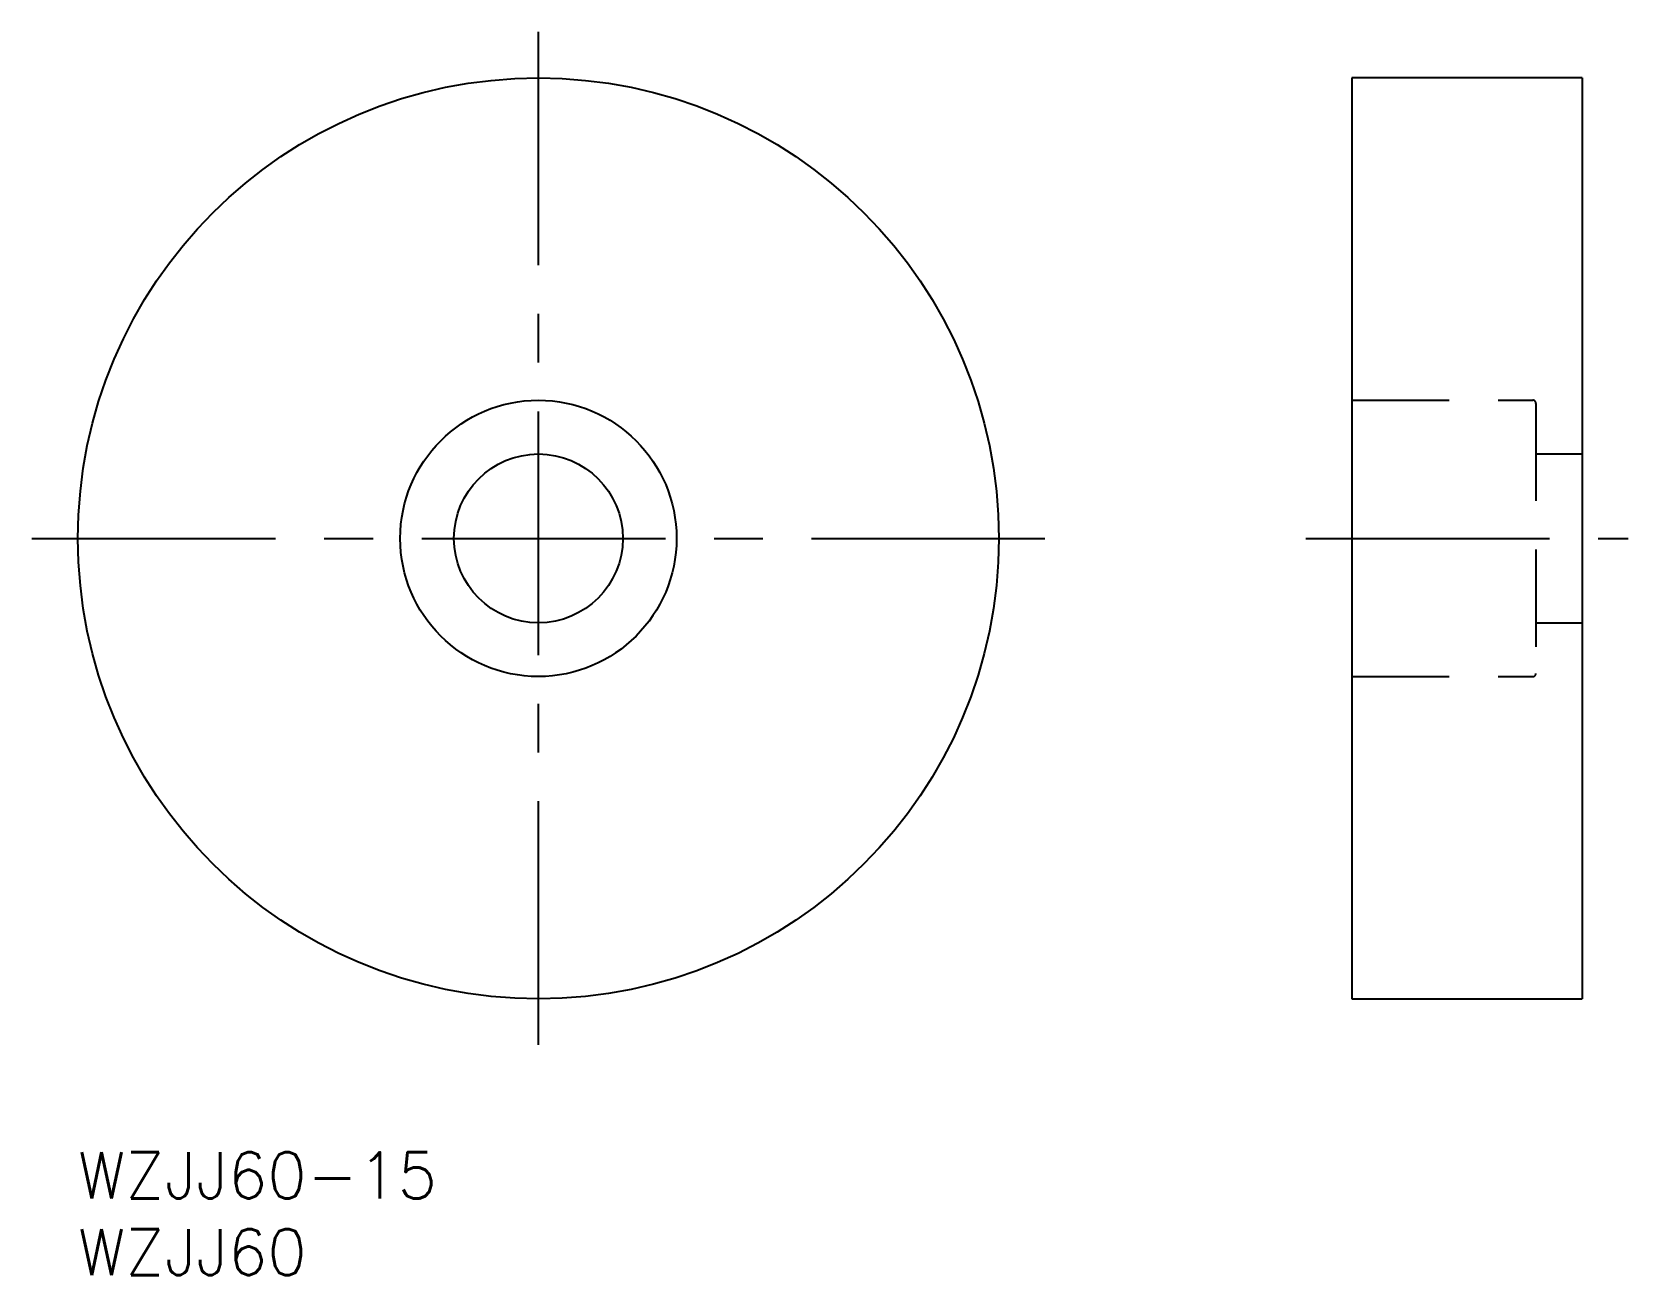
# Model space of a CAD drawing. Extents: x -3 to 101, y -8 to 73.
import ezdxf

# ---------------------------------------------------------------- set-up
doc = ezdxf.new("R2010")
doc.units = 0
doc.header["$LTSCALE"] = 0.5
doc.linetypes.add('CENTER', pattern=[50.8, 31.75, -6.35, 6.35, -6.35])
doc.linetypes.add('DASHED', pattern=[19.05, 12.7, -6.35])
for name, color, linetype in [('MSM_CENTER', 1, 'CENTER'), ('MSM_CONTINUOUS', 7, 'CONTINUOUS'), ('MSM_DASHED', 4, 'DASHED'), ('MSM_PART_NUMBER', 7, 'CONTINUOUS')]:
    doc.layers.add(name, color=color, linetype=linetype)
doc.styles.get("Standard").update_dxf_attribs({"font": 'txt.shx', "height": 3, "bigfont": 'bigfont.shx'})

# ---------------------------------------------------------------- blocks, each defined once
blk = doc.blocks.new('*U3')
at = {"layer": 'MSM_PART_NUMBER'}
blk.add_text('WZJJ60-15', height=3, dxfattribs=at).set_placement((0, -3))
blk = doc.blocks.new('*U4')
at = {"layer": 'MSM_PART_NUMBER'}
blk.add_text('WZJJ60', height=3, dxfattribs=at).set_placement((0, -8))

msp = doc.modelspace()

# ---------------------------------------------------------------- linework, layer by layer
at = {"layer": 'MSM_CENTER'}
for p, q in [((30, 7), (30, 73)), ((-3, 40), (63, 40)), ((80, 40), (101, 40))]:
    msp.add_line(p, q, dxfattribs=at)
at = {"layer": 'MSM_CONTINUOUS'}
for p, q in [((83, 70), (83, 10)), ((98, 70), (83, 70)), ((98, 70), (98, 10)), ((83, 10), (98, 10))]:
    msp.add_line(p, q, dxfattribs=at)
for radius in [30, 9, 5.5]:
    msp.add_circle((30, 40), radius, dxfattribs=at)
at = {"layer": 'MSM_DASHED'}
for p, q in [((83, 49), (94.8, 49)), ((95, 48.8), (95, 31.2)), ((95, 45.5), (98, 45.5)), ((95, 34.5), (98, 34.5)), ((83, 31), (94.8, 31))]:
    msp.add_line(p, q, dxfattribs=at)
for centre, start, end in [((94.8, 48.8), 0, 90), ((94.8, 31.2), 270, 0)]:
    msp.add_arc(centre, 0.2, start, end, dxfattribs=at)

# ---------------------------------------------------------------- block references
at = {"layer": 'MSM_CONTINUOUS'}
for name in ['*U3', '*U4']:
    msp.add_blockref(name, (0, 0), dxfattribs=at)

doc.saveas('drawing.dxf')
